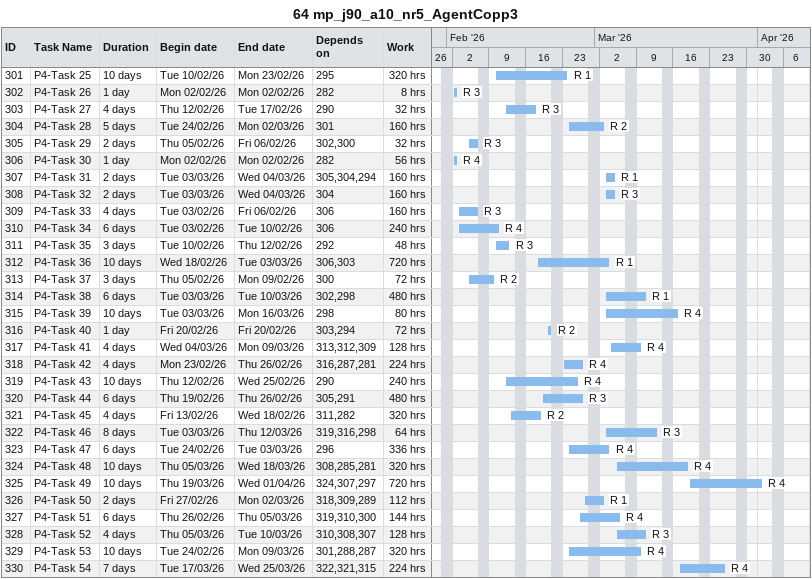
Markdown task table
64 mp_j90_a10_nr5_AgentCopp3

| ID | Task | Duration | Start | Finish | Predecessors | Resources | Work (h) |
|---|---|---|---|---|---|---|---|
| 301 | P4-Task 25 | 10d | 2026-02-10 | 2026-02-23 | 295 | R 1 | 320 |
| 302 | P4-Task 26 | 1d | 2026-02-02 | 2026-02-02 | 282 | R 3 | 8 |
| 303 | P4-Task 27 | 4d | 2026-02-12 | 2026-02-17 | 290 | R 3 | 32 |
| 304 | P4-Task 28 | 5d | 2026-02-24 | 2026-03-02 | 301 | R 2 | 160 |
| 305 | P4-Task 29 | 2d | 2026-02-05 | 2026-02-06 | 302, 300 | R 3 | 32 |
| 306 | P4-Task 30 | 1d | 2026-02-02 | 2026-02-02 | 282 | R 4 | 56 |
| 307 | P4-Task 31 | 2d | 2026-03-03 | 2026-03-04 | 305, 304, 294 | R 1 | 160 |
| 308 | P4-Task 32 | 2d | 2026-03-03 | 2026-03-04 | 304 | R 3 | 160 |
| 309 | P4-Task 33 | 4d | 2026-02-03 | 2026-02-06 | 306 | R 3 | 160 |
| 310 | P4-Task 34 | 6d | 2026-02-03 | 2026-02-10 | 306 | R 4 | 240 |
| 311 | P4-Task 35 | 3d | 2026-02-10 | 2026-02-12 | 292 | R 3 | 48 |
| 312 | P4-Task 36 | 10d | 2026-02-18 | 2026-03-03 | 306, 303 | R 1 | 720 |
| 313 | P4-Task 37 | 3d | 2026-02-05 | 2026-02-09 | 300 | R 2 | 72 |
| 314 | P4-Task 38 | 6d | 2026-03-03 | 2026-03-10 | 302, 298 | R 1 | 480 |
| 315 | P4-Task 39 | 10d | 2026-03-03 | 2026-03-16 | 298 | R 4 | 80 |
| 316 | P4-Task 40 | 1d | 2026-02-20 | 2026-02-20 | 303, 294 | R 2 | 72 |
| 317 | P4-Task 41 | 4d | 2026-03-04 | 2026-03-09 | 313, 312, 309 | R 4 | 128 |
| 318 | P4-Task 42 | 4d | 2026-02-23 | 2026-02-26 | 316, 287, 281 | R 4 | 224 |
| 319 | P4-Task 43 | 10d | 2026-02-12 | 2026-02-25 | 290 | R 4 | 240 |
| 320 | P4-Task 44 | 6d | 2026-02-19 | 2026-02-26 | 305, 291 | R 3 | 480 |
| 321 | P4-Task 45 | 4d | 2026-02-13 | 2026-02-18 | 311, 282 | R 2 | 320 |
| 322 | P4-Task 46 | 8d | 2026-03-03 | 2026-03-12 | 319, 316, 298 | R 3 | 64 |
| 323 | P4-Task 47 | 6d | 2026-02-24 | 2026-03-03 | 296 | R 4 | 336 |
| 324 | P4-Task 48 | 10d | 2026-03-05 | 2026-03-18 | 308, 285, 281 | R 4 | 320 |
| 325 | P4-Task 49 | 10d | 2026-03-19 | 2026-04-01 | 324, 307, 297 | R 4 | 720 |
| 326 | P4-Task 50 | 2d | 2026-02-27 | 2026-03-02 | 318, 309, 289 | R 1 | 112 |
| 327 | P4-Task 51 | 6d | 2026-02-26 | 2026-03-05 | 319, 310, 300 | R 4 | 144 |
| 328 | P4-Task 52 | 4d | 2026-03-05 | 2026-03-10 | 310, 308, 307 | R 3 | 128 |
| 329 | P4-Task 53 | 10d | 2026-02-24 | 2026-03-09 | 301, 288, 287 | R 4 | 320 |
| 330 | P4-Task 54 | 7d | 2026-03-17 | 2026-03-25 | 322, 321, 315 | R 4 | 224 |
